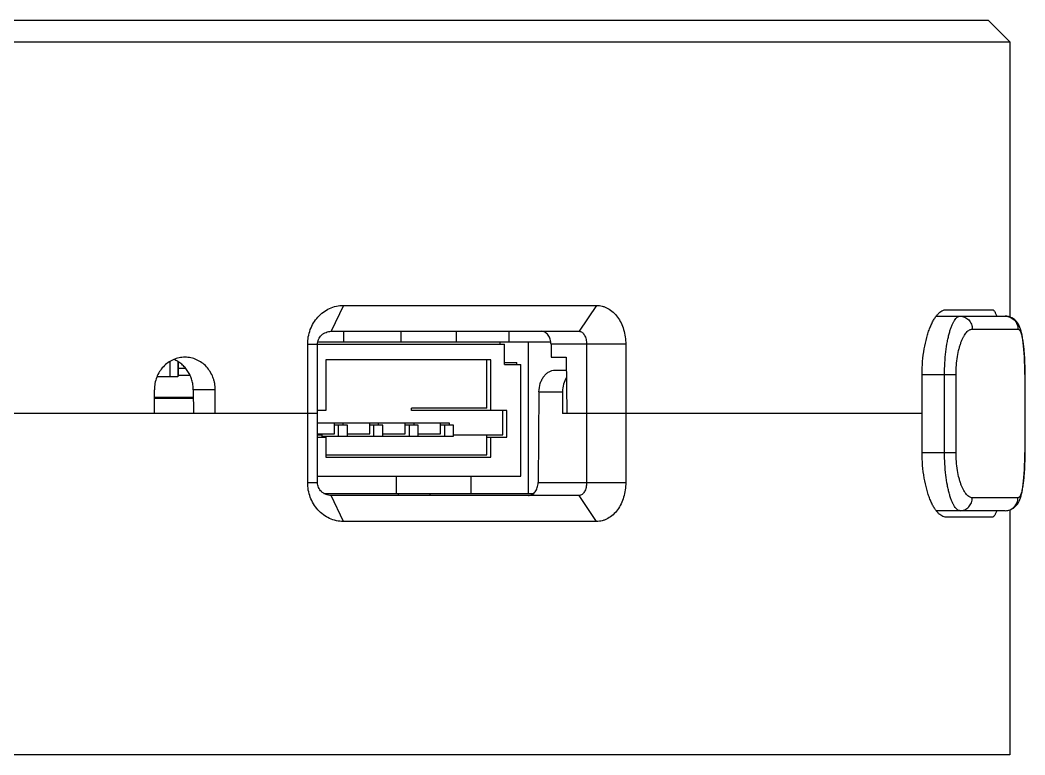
# Model space of a CAD drawing. Header units: millimetres. Extents: x -61 to 249, y -179 to 12.
# Drawn here: x 77.57 to 100.82, y -172.7 to -155.7 of the extents above; entities that cross this region are included whole.
import ezdxf

# ---------------------------------------------------------------- set-up
doc = ezdxf.new("R2010")
doc.units = ezdxf.units.MM
doc.header["$LTSCALE"] = 1.21
doc.header["$MEASUREMENT"] = 0
doc.layers.get('0').update_dxf_attribs({"linetype": 'CONTINUOUS'})

msp = doc.modelspace()

# ---------------------------------------------------------------- linework, layer by layer
at = {"color": 7, "linetype": 'Continuous'}
for p, q in [((42.971, -155.697), (99.971, -155.697)), ((99.971, -155.697), (100.471, -156.197)), ((42.471, -156.197), (100.471, -156.197)), ((100.471, -156.197), (100.471, -162.565)), ((85.05, -162.297), (84.769, -162.897)), ((85.05, -162.297), (90.905, -162.297)), ((90.905, -162.297), (90.503, -162.897)), ((98.998, -162.397), (100.063, -162.397)), ((98.768, -162.547), (100.364, -162.547)), ((100.483, -162.569), (100.442, -162.556)), ((100.522, -162.587), (100.483, -162.569)), ((100.558, -162.609), (100.521, -162.586)), ((100.591, -162.635), (100.557, -162.609)), ((100.62, -162.666), (100.59, -162.635)), ((100.647, -162.699), (100.62, -162.665)), ((100.669, -162.734), (100.646, -162.699)), ((100.688, -162.771), (100.669, -162.734)), ((84.769, -162.897), (90.503, -162.897)), ((85.057, -163.147), (85.057, -162.897)), ((86.389, -163.147), (86.389, -162.897)), ((87.667, -163.147), (87.667, -162.897)), ((88.886, -163.147), (88.886, -162.897)), ((99.604, -162.847), (100.66, -162.847)), ((100.705, -162.808), (100.688, -162.77)), ((100.719, -162.848), (100.704, -162.808)), ((100.732, -162.89), (100.719, -162.847)), ((100.743, -162.935), (100.732, -162.89)), ((100.754, -162.985), (100.743, -162.935)), ((100.764, -163.039), (100.754, -162.984)), ((84.223, -163.197), (88.777, -163.197)), ((84.223, -166.397), (84.223, -163.197)), ((89.855, -163.147), (84.451, -163.147)), ((84.451, -166.397), (84.451, -163.197)), ((88.681, -163.197), (88.681, -163.147)), ((88.777, -163.665), (88.777, -163.197)), ((89.328, -163.147), (89.328, -166.647)), ((91.584, -163.197), (89.855, -163.197)), ((89.855, -163.197), (89.858, -163.497)), ((90.676, -163.197), (90.676, -166.397)), ((91.584, -163.197), (91.584, -166.397)), ((100.774, -163.098), (100.764, -163.038)), ((100.783, -163.163), (100.774, -163.097)), ((100.791, -163.235), (100.782, -163.162)), ((100.798, -163.314), (100.791, -163.234)), ((100.805, -163.402), (100.798, -163.314)), ((81.034, -163.595), (81.034, -163.947)), ((81.217, -163.594), (81.217, -163.947)), ((81.23, -163.912), (81.23, -163.603)), ((88.464, -163.557), (84.647, -163.557)), ((84.647, -163.557), (84.647, -164.727)), ((88.368, -164.677), (88.368, -163.557)), ((88.464, -164.727), (88.464, -163.557)), ((88.777, -163.615), (89.06, -163.615)), ((88.777, -163.665), (89.156, -163.665)), ((89.06, -163.665), (89.06, -163.615)), ((89.156, -166.247), (89.156, -163.665)), ((89.858, -163.497), (90.205, -163.497)), ((90.205, -163.497), (90.219, -164.797)), ((81.217, -163.732), (81.23, -163.732)), ((81.217, -163.912), (81.5, -163.912)), ((81.404, -163.757), (81.23, -163.757)), ((89.946, -163.797), (90.208, -163.797)), ((98.442, -163.897), (99.227, -163.897)), ((98.442, -165.697), (98.442, -163.897)), ((98.961, -165.697), (98.961, -163.897)), ((99.227, -165.697), (99.227, -163.897)), ((100.821, -163.897), (100.818, -163.897)), ((100.818, -163.897), (100.818, -165.697)), ((100.821, -163.897), (100.821, -165.697)), ((81.217, -163.947), (80.735, -163.947)), ((80.675, -164.797), (80.675, -164.247)), ((82.085, -164.247), (81.576, -164.247)), ((81.576, -164.247), (81.58, -164.797)), ((82.085, -164.797), (82.085, -164.247)), ((89.576, -164.297), (89.555, -166.397)), ((89.576, -164.297), (90.119, -164.297)), ((90.119, -164.297), (90.119, -164.797)), ((81.577, -164.43), (80.675, -164.43)), ((80.675, -164.447), (81.577, -164.447)), ((84.451, -164.797), (76.271, -164.797)), ((84.647, -164.727), (84.451, -164.727)), ((88.368, -164.677), (86.629, -164.677)), ((86.629, -164.727), (86.629, -164.677)), ((88.833, -164.727), (86.629, -164.727)), ((88.737, -165.293), (88.737, -164.727)), ((88.833, -165.343), (88.833, -164.727)), ((98.442, -164.797), (90.119, -164.797)), ((87.504, -165.022), (84.451, -165.022)), ((84.842, -165.272), (84.842, -165.022)), ((85.143, -165.072), (84.842, -165.072)), ((84.938, -165.322), (84.938, -165.072)), ((85.046, -165.072), (85.046, -165.022)), ((85.143, -165.322), (85.143, -165.072)), ((85.661, -165.272), (85.661, -165.022)), ((85.962, -165.072), (85.661, -165.072)), ((85.757, -165.322), (85.757, -165.072)), ((85.865, -165.072), (85.865, -165.022)), ((85.962, -165.322), (85.962, -165.072)), ((86.48, -165.272), (86.48, -165.022)), ((86.781, -165.072), (86.48, -165.072)), ((86.576, -165.322), (86.576, -165.072)), ((86.685, -165.072), (86.685, -165.022)), ((86.781, -165.322), (86.781, -165.072)), ((87.299, -165.272), (87.299, -165.022)), ((87.6, -165.072), (87.299, -165.072)), ((87.395, -165.322), (87.395, -165.072)), ((87.504, -165.072), (87.504, -165.022)), ((87.6, -165.322), (87.6, -165.072)), ((84.451, -165.272), (84.842, -165.272)), ((84.451, -165.293), (84.551, -165.293)), ((84.551, -165.293), (84.551, -165.343)), ((84.551, -165.322), (87.6, -165.322)), ((85.143, -165.272), (85.661, -165.272)), ((85.962, -165.272), (86.48, -165.272)), ((86.781, -165.272), (87.299, -165.272)), ((87.6, -165.293), (88.737, -165.293)), ((88.368, -165.758), (88.368, -165.293)), ((84.451, -165.343), (84.647, -165.343)), ((84.647, -165.343), (84.647, -165.808)), ((88.368, -165.343), (88.833, -165.343)), ((88.464, -165.808), (88.464, -165.343)), ((84.647, -165.758), (88.368, -165.758)), ((98.442, -165.697), (99.227, -165.697)), ((100.821, -165.697), (100.818, -165.697)), ((100.82, -165.79), (100.821, -165.697)), ((100.82, -165.79), (100.821, -165.697)), ((84.647, -165.808), (88.464, -165.808)), ((100.815, -165.995), (100.818, -165.892)), ((84.451, -166.247), (89.156, -166.247)), ((86.271, -166.247), (86.271, -166.647)), ((88, -166.247), (88, -166.647)), ((84.223, -166.397), (84.451, -166.397)), ((89.555, -166.397), (91.584, -166.397)), ((100.774, -166.496), (100.783, -166.431)), ((84.595, -166.647), (89.453, -166.647)), ((90.503, -166.697), (84.769, -166.697)), ((85.05, -167.297), (84.769, -166.697)), ((86.321, -166.647), (86.321, -166.697)), ((87.056, -166.697), (87.056, -166.647)), ((90.905, -167.297), (90.503, -166.697)), ((100.719, -166.746), (100.732, -166.704)), ((100.732, -166.704), (100.743, -166.658)), ((100.743, -166.659), (100.754, -166.609)), ((100.754, -166.61), (100.764, -166.555)), ((100.764, -166.556), (100.774, -166.496)), ((100.66, -166.747), (99.604, -166.747)), ((100.59, -166.959), (100.62, -166.928)), ((100.62, -166.928), (100.647, -166.895)), ((100.646, -166.895), (100.669, -166.859)), ((100.669, -166.86), (100.688, -166.823)), ((100.688, -166.824), (100.705, -166.785)), ((100.704, -166.786), (100.719, -166.746)), ((100.364, -167.047), (98.768, -167.047)), ((100.364, -167.047), (100.364, -167.047)), ((100.471, -167.029), (100.471, -172.697)), ((100.483, -167.025), (100.522, -167.007)), ((100.521, -167.007), (100.558, -166.985)), ((100.557, -166.985), (100.591, -166.958)), ((90.905, -167.297), (85.05, -167.297)), ((100.063, -167.197), (98.998, -167.197)), ((100.471, -172.697), (42.471, -172.697))]:
    msp.add_line(p, q, dxfattribs=at)
for points in [[(100.442, -162.556), (100.399, -162.549), (100.364, -162.547)], [(100.82, -163.804), (100.818, -163.702), (100.815, -163.599), (100.811, -163.498), (100.805, -163.402)], [(100.821, -163.897), (100.82, -163.804), (100.818, -163.701), (100.815, -163.598), (100.811, -163.497)], [(100.815, -165.995), (100.818, -165.892), (100.82, -165.79)], [(100.782, -166.431), (100.791, -166.36), (100.798, -166.28), (100.805, -166.192), (100.811, -166.096), (100.815, -165.995)], [(100.783, -166.431), (100.791, -166.359), (100.798, -166.279), (100.805, -166.191), (100.811, -166.096)], [(100.364, -167.047), (100.4, -167.045), (100.443, -167.037), (100.483, -167.025)]]:
    msp.add_lwpolyline(points, dxfattribs=at)
for points, knots in [([(84.223, -163.197), (84.223, -163.139), (84.233, -163.024), (84.279, -162.857), (84.355, -162.701), (84.457, -162.563), (84.583, -162.449), (84.727, -162.363), (84.885, -162.309), (84.995, -162.297), (85.05, -162.297)], [0, 0, 0, 0, 0.127638, 0.255077, 0.382042, 0.50821, 0.633238, 0.75687, 0.879058, 1, 1, 1, 1]), ([(90.905, -162.297), (90.928, -162.297), (90.974, -162.3), (91.042, -162.313), (91.108, -162.336), (91.194, -162.377), (91.295, -162.451), (91.397, -162.566), (91.479, -162.704), (91.56, -162.912), (91.584, -163.083), (91.584, -163.197)], [0, 0, 0, 0, 0.05514, 0.110542, 0.166534, 0.22342, 0.340613, 0.463473, 0.592021, 0.725411, 1, 1, 1, 1]), ([(98.442, -163.897), (98.442, -163.795), (98.45, -163.596), (98.486, -163.31), (98.534, -163.087), (98.582, -162.926), (98.621, -162.819), (98.662, -162.723), (98.706, -162.638), (98.752, -162.566), (98.799, -162.506), (98.848, -162.458), (98.897, -162.423), (98.947, -162.402), (98.981, -162.397), (98.998, -162.397)], [0, 0, 0, 0, 0.180112, 0.352602, 0.511011, 0.583426, 0.650721, 0.712606, 0.768904, 0.819561, 0.864667, 0.904504, 0.939628, 0.970981, 1, 1, 1, 1]), ([(100.063, -162.397), (100.067, -162.397), (100.077, -162.399), (100.092, -162.406), (100.105, -162.418), (100.118, -162.435), (100.131, -162.457), (100.148, -162.493), (100.158, -162.524), (100.165, -162.546)], [0, 0, 0, 0, 0.074755, 0.156003, 0.249865, 0.360288, 0.489568, 0.638962, 1, 1, 1, 1]), ([(98.961, -163.897), (98.961, -163.807), (98.966, -163.631), (98.988, -163.376), (99.018, -163.177), (99.048, -163.031), (99.073, -162.934), (99.099, -162.847), (99.127, -162.77), (99.157, -162.703), (99.188, -162.648), (99.219, -162.604), (99.251, -162.572), (99.28, -162.555), (99.303, -162.548), (99.314, -162.547), (99.319, -162.547)], [0, 0, 0, 0, 0.185608, 0.363612, 0.527166, 0.601746, 0.670751, 0.733732, 0.79035, 0.840383, 0.883763, 0.920626, 0.951438, 0.977227, 0.988839, 1, 1, 1, 1]), ([(99.319, -162.547), (99.338, -162.547), (99.375, -162.551), (99.429, -162.568), (99.479, -162.596), (99.522, -162.634), (99.558, -162.679), (99.584, -162.731), (99.601, -162.788), (99.604, -162.827), (99.604, -162.847)], [0, 0, 0, 0, 0.12187, 0.244221, 0.367466, 0.491865, 0.617503, 0.744274, 0.871904, 1, 1, 1, 1]), ([(100.364, -162.547), (100.384, -162.547), (100.423, -162.551), (100.478, -162.568), (100.53, -162.596), (100.575, -162.633), (100.612, -162.679), (100.639, -162.731), (100.656, -162.788), (100.66, -162.827), (100.66, -162.847)], [0, 0, 0, 0, 0.124144, 0.248417, 0.372932, 0.497764, 0.622935, 0.748421, 0.874144, 1, 1, 1, 1]), ([(84.451, -163.197), (84.451, -163.178), (84.455, -163.139), (84.473, -163.083), (84.502, -163.031), (84.542, -162.985), (84.591, -162.947), (84.647, -162.919), (84.707, -162.901), (84.748, -162.897), (84.769, -162.897)], [0, 0, 0, 0, 0.119181, 0.23955, 0.361984, 0.486867, 0.613987, 0.742605, 0.871661, 1, 1, 1, 1]), ([(89.855, -163.197), (89.854, -163.158), (89.843, -163.082), (89.802, -162.998), (89.755, -162.946), (89.716, -162.918), (89.674, -162.901), (89.644, -162.897), (89.629, -162.897)], [0, 0, 0, 0, 0.282762, 0.547314, 0.66954, 0.784628, 0.893955, 1, 1, 1, 1]), ([(90.503, -162.897), (90.515, -162.897), (90.54, -162.901), (90.574, -162.92), (90.605, -162.949), (90.63, -162.987), (90.651, -163.033), (90.671, -163.103), (90.676, -163.159), (90.676, -163.197)], [0, 0, 0, 0, 0.095632, 0.195885, 0.305501, 0.426611, 0.558959, 0.700667, 1, 1, 1, 1]), ([(99.227, -163.897), (99.227, -163.826), (99.232, -163.686), (99.256, -163.485), (99.288, -163.329), (99.321, -163.216), (99.347, -163.141), (99.375, -163.074), (99.404, -163.015), (99.436, -162.964), (99.468, -162.922), (99.501, -162.889), (99.535, -162.865), (99.569, -162.85), (99.593, -162.847), (99.604, -162.847)], [0, 0, 0, 0, 0.181341, 0.354823, 0.513791, 0.586286, 0.653523, 0.715219, 0.771214, 0.821477, 0.866132, 0.905503, 0.940194, 0.9712, 1, 1, 1, 1]), ([(100.66, -162.847), (100.663, -162.847), (100.669, -162.848), (100.678, -162.852), (100.686, -162.858), (100.698, -162.871), (100.712, -162.893), (100.726, -162.928), (100.74, -162.972), (100.753, -163.024), (100.765, -163.085), (100.776, -163.154), (100.786, -163.23), (100.798, -163.343), (100.809, -163.498), (100.816, -163.693), (100.818, -163.828), (100.818, -163.897)], [0, 0, 0, 0, 0.007974, 0.016488, 0.026053, 0.037032, 0.064034, 0.098497, 0.14068, 0.190518, 0.24775, 0.31198, 0.3827, 0.459309, 0.627385, 0.809964, 1, 1, 1, 1]), ([(81.383, -163.497), (81.337, -163.497), (81.244, -163.507), (81.111, -163.55), (80.987, -163.62), (80.879, -163.714), (80.791, -163.828), (80.725, -163.958), (80.684, -164.1), (80.675, -164.198), (80.675, -164.247)], [0, 0, 0, 0, 0.121052, 0.242886, 0.365918, 0.490369, 0.616252, 0.743388, 0.87145, 1, 1, 1, 1]), ([(81.576, -164.247), (81.576, -164.209), (81.57, -164.135), (81.546, -164.025), (81.507, -163.92), (81.454, -163.822), (81.388, -163.734), (81.311, -163.658), (81.223, -163.594), (81.159, -163.562), (81.126, -163.548)], [0, 0, 0, 0, 0.127708, 0.255148, 0.381963, 0.507863, 0.632645, 0.756221, 0.878624, 1, 1, 1, 1]), ([(82.085, -164.247), (82.085, -164.198), (82.078, -164.124), (82.056, -164.029), (82.025, -163.937), (81.971, -163.828), (81.884, -163.714), (81.777, -163.62), (81.655, -163.55), (81.522, -163.507), (81.429, -163.497), (81.383, -163.497)], [0, 0, 0, 0, 0.128998, 0.193361, 0.25749, 0.384666, 0.510326, 0.634391, 0.75705, 0.878727, 1, 1, 1, 1]), ([(89.576, -164.297), (89.577, -164.232), (89.591, -164.135), (89.638, -164.018), (89.685, -163.942), (89.741, -163.879), (89.805, -163.833), (89.874, -163.803), (89.923, -163.797), (89.946, -163.797)], [0, 0, 0, 0, 0.284662, 0.421407, 0.551468, 0.673753, 0.788238, 0.896159, 1, 1, 1, 1]), ([(90.21, -163.967), (90.18, -164.014), (90.134, -164.122), (90.119, -164.238), (90.119, -164.297)], [0, 0, 0, 0, 0.485166, 1, 1, 1, 1]), ([(98.998, -167.197), (98.981, -167.197), (98.947, -167.192), (98.897, -167.17), (98.848, -167.136), (98.799, -167.088), (98.752, -167.028), (98.706, -166.955), (98.662, -166.871), (98.621, -166.775), (98.582, -166.668), (98.534, -166.506), (98.486, -166.284), (98.45, -165.997), (98.442, -165.798), (98.442, -165.697)], [0, 0, 0, 0, 0.029019, 0.060372, 0.095496, 0.135333, 0.180439, 0.231096, 0.287394, 0.349279, 0.416574, 0.488989, 0.647398, 0.819888, 1, 1, 1, 1]), ([(99.319, -167.047), (99.314, -167.047), (99.303, -167.046), (99.28, -167.039), (99.251, -167.022), (99.219, -166.989), (99.188, -166.946), (99.157, -166.891), (99.127, -166.824), (99.099, -166.747), (99.073, -166.659), (99.048, -166.562), (99.018, -166.417), (98.988, -166.217), (98.966, -165.963), (98.961, -165.787), (98.961, -165.697)], [0, 0, 0, 0, 0.01116, 0.022773, 0.048561, 0.079374, 0.116237, 0.159616, 0.20965, 0.266267, 0.329248, 0.398253, 0.472832, 0.636386, 0.81439, 1, 1, 1, 1]), ([(99.604, -166.747), (99.593, -166.747), (99.569, -166.743), (99.535, -166.729), (99.501, -166.704), (99.468, -166.671), (99.436, -166.629), (99.404, -166.579), (99.375, -166.52), (99.347, -166.453), (99.321, -166.378), (99.288, -166.265), (99.256, -166.109), (99.232, -165.908), (99.227, -165.768), (99.227, -165.697)], [0, 0, 0, 0, 0.0288, 0.059806, 0.094497, 0.133867, 0.178523, 0.228786, 0.28478, 0.346476, 0.413713, 0.486207, 0.645174, 0.818657, 1, 1, 1, 1]), ([(100.818, -165.697), (100.818, -165.766), (100.816, -165.901), (100.809, -166.096), (100.798, -166.25), (100.786, -166.364), (100.776, -166.44), (100.765, -166.509), (100.753, -166.57), (100.74, -166.622), (100.726, -166.666), (100.712, -166.7), (100.698, -166.723), (100.686, -166.736), (100.678, -166.742), (100.669, -166.746), (100.663, -166.747), (100.66, -166.747)], [0, 0, 0, 0, 0.190034, 0.372612, 0.540689, 0.617298, 0.688018, 0.752249, 0.809481, 0.859319, 0.901502, 0.935965, 0.962967, 0.973946, 0.983512, 0.992026, 1, 1, 1, 1]), ([(85.05, -167.297), (84.995, -167.297), (84.885, -167.285), (84.727, -167.231), (84.583, -167.145), (84.457, -167.03), (84.354, -166.892), (84.279, -166.737), (84.233, -166.57), (84.223, -166.454), (84.223, -166.397)], [0, 0, 0, 0, 0.121006, 0.243202, 0.366839, 0.491872, 0.618045, 0.745015, 0.872454, 1, 1, 1, 1]), ([(84.769, -166.697), (84.748, -166.697), (84.707, -166.693), (84.647, -166.675), (84.591, -166.647), (84.542, -166.608), (84.502, -166.563), (84.473, -166.511), (84.455, -166.455), (84.451, -166.416), (84.451, -166.397)], [0, 0, 0, 0, 0.128407, 0.25747, 0.386092, 0.513215, 0.6381, 0.760537, 0.880905, 1, 1, 1, 1]), ([(89.33, -166.697), (89.345, -166.697), (89.374, -166.693), (89.417, -166.675), (89.456, -166.647), (89.502, -166.596), (89.543, -166.511), (89.554, -166.436), (89.555, -166.397)], [0, 0, 0, 0, 0.105901, 0.215105, 0.330113, 0.452313, 0.716978, 1, 1, 1, 1]), ([(90.676, -166.397), (90.676, -166.435), (90.671, -166.491), (90.651, -166.56), (90.63, -166.606), (90.605, -166.645), (90.574, -166.674), (90.54, -166.693), (90.515, -166.697), (90.503, -166.697)], [0, 0, 0, 0, 0.299437, 0.441135, 0.573471, 0.69457, 0.804176, 0.904419, 1, 1, 1, 1]), ([(91.584, -166.397), (91.584, -166.511), (91.56, -166.682), (91.479, -166.89), (91.397, -167.028), (91.295, -167.143), (91.194, -167.216), (91.108, -167.258), (91.042, -167.28), (90.974, -167.294), (90.928, -167.297), (90.905, -167.297)], [0, 0, 0, 0, 0.274686, 0.408069, 0.536609, 0.65946, 0.776646, 0.833531, 0.889517, 0.944925, 1, 1, 1, 1]), ([(99.319, -167.047), (99.338, -167.047), (99.375, -167.043), (99.429, -167.026), (99.479, -166.998), (99.522, -166.96), (99.558, -166.914), (99.584, -166.862), (99.601, -166.806), (99.604, -166.766), (99.604, -166.747)], [0, 0, 0, 0, 0.12187, 0.244221, 0.367466, 0.491865, 0.617503, 0.744274, 0.871904, 1, 1, 1, 1]), ([(100.364, -167.047), (100.384, -167.047), (100.423, -167.043), (100.478, -167.026), (100.53, -166.998), (100.575, -166.96), (100.612, -166.914), (100.639, -166.862), (100.656, -166.806), (100.66, -166.766), (100.66, -166.747)], [0, 0, 0, 0, 0.124144, 0.248417, 0.372932, 0.497764, 0.622935, 0.748421, 0.874144, 1, 1, 1, 1]), ([(100.165, -167.047), (100.158, -167.069), (100.148, -167.1), (100.131, -167.137), (100.118, -167.158), (100.105, -167.175), (100.092, -167.187), (100.077, -167.195), (100.067, -167.197), (100.063, -167.197)], [0, 0, 0, 0, 0.361038, 0.510432, 0.639712, 0.750135, 0.843997, 0.925245, 1, 1, 1, 1])]:
    msp.add_open_spline(points, degree=3, knots=knots, dxfattribs=at)

doc.saveas('drawing.dxf')
